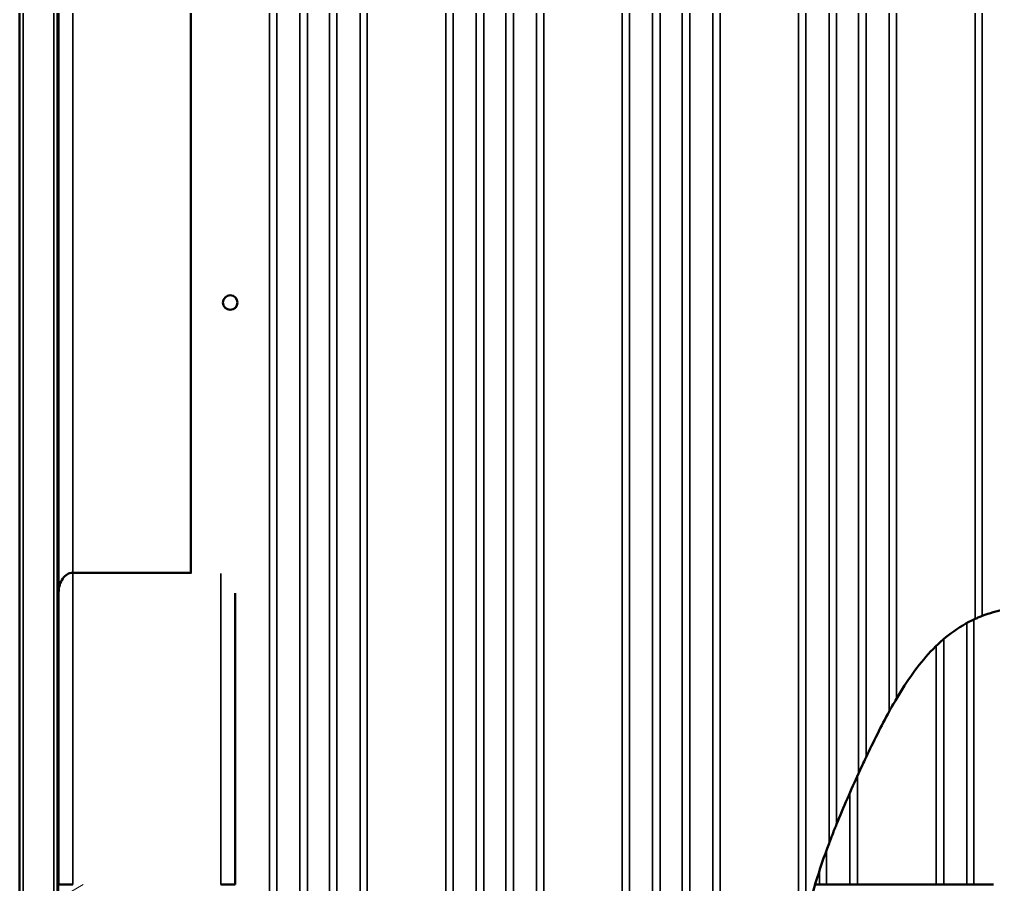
# Model space of a CAD drawing. Header units: millimetres. Extents: x 0 to 25230, y 0 to 17820.
# Drawn here: x 1719 to 2547, y 6743 to 7479 of the extents above; entities that cross this region are included whole.
import ezdxf

# ---------------------------------------------------------------- set-up
doc = ezdxf.new("R2010")
doc.units = ezdxf.units.MM
doc.header["$LTSCALE"] = 30
for name, color, linetype, lineweight in [('Видимые тонкие (ГОСТ)', 7, 'Continuous', 35), ('Видимый контур (ГОСТ)', 7, 'Continuous', 50), ('Штриховка (ГОСТ)', 7, 'Continuous', 18)]:
    doc.layers.add(name, color=color, linetype=linetype, lineweight=lineweight)

msp = doc.modelspace()

# ---------------------------------------------------------------- hatches: boundary and pattern name
at = {"layer": 'Штриховка (ГОСТ)'}
h = msp.add_hatch(dxfattribs=at)
h.set_pattern_fill('ANSI31', color=256, scale=762, angle=-14.9999778, style=0)
h.set_pattern_definition([(30, (0, 0), (-47.625, 82.4889), [])])
edge = h.paths.add_edge_path()
edge.add_ellipse((1890.3456, 6605.0684), major_axis=(12, 0), ratio=1, start_angle=270, end_angle=360)
edge.add_line((1902.3456, 6605.0684), (1902.3456, 6731.0684))
edge.add_ellipse((1890.3456, 6731.0684), major_axis=(0, 12), ratio=1, start_angle=270, end_angle=360)
edge.add_line((1890.3456, 6743.0684), (1764.3456, 6743.0684))
edge.add_ellipse((1764.3456, 6731.0684), major_axis=(-12, 0), ratio=1, start_angle=270, end_angle=360)
edge.add_line((1752.3456, 6731.0684), (1752.3456, 6605.0684))
edge.add_ellipse((1764.3456, 6605.0684), major_axis=(0, -12), ratio=1, start_angle=270, end_angle=360)
edge.add_line((1764.3456, 6593.0684), (1890.3456, 6593.0684))
edge = h.paths.add_edge_path(flags=0)
edge.add_line((1764.3456, 6737.0684), (1890.3456, 6737.0684))
edge.add_ellipse((1890.3456, 6731.0684), major_axis=(6, 0), ratio=1, start_angle=0, end_angle=90, ccw=False)
edge.add_line((1896.3456, 6731.0684), (1896.3456, 6605.0684))
edge.add_ellipse((1890.3456, 6605.0684), major_axis=(0, -6), ratio=1, start_angle=0, end_angle=90, ccw=False)
edge.add_line((1890.3456, 6599.0684), (1764.3456, 6599.0684))
edge.add_ellipse((1764.3456, 6605.0684), major_axis=(-6, 0), ratio=1, start_angle=0, end_angle=90, ccw=False)
edge.add_line((1758.3456, 6605.0684), (1758.3456, 6731.0684))
edge.add_ellipse((1764.3456, 6731.0684), major_axis=(0, 6), ratio=1, start_angle=0, end_angle=90, ccw=False)

# ---------------------------------------------------------------- linework, layer by layer
at = {"layer": 'Видимые тонкие (ГОСТ)'}
for p, q in [((1722.2318, 8453.0684), (1722.2318, 6668.0684)), ((1748.2285, 8453.0684), (1748.2285, 6668.0684)), ((1931.6338, 8415.5684), (1931.6338, 6668.0684)), ((1937.7966, 8415.5684), (1937.7966, 6668.0684)), ((1957.4453, 8415.5684), (1957.4453, 6668.0684)), ((1963.8473, 8415.5684), (1963.8473, 6668.0684)), ((1982.6321, 8415.5684), (1982.6321, 6668.0684)), ((1989.0342, 8415.5684), (1989.0342, 6668.0684)), ((2008.6829, 8415.5684), (2008.6829, 6668.0684)), ((2014.8456, 8415.5684), (2014.8456, 6668.0684)), ((2087.7966, 8415.5684), (2087.7966, 6668.0684)), ((2107.4453, 8415.5684), (2107.4453, 6668.0684)), ((2113.8473, 8415.5684), (2113.8473, 6668.0684)), ((2132.6321, 8415.5684), (2132.6321, 6668.0684)), ((2139.0342, 8415.5684), (2139.0342, 6668.0684)), ((2158.6829, 8415.5684), (2158.6829, 6668.0684)), ((2164.8456, 8415.5684), (2164.8456, 6668.0684)), ((2231.6338, 8415.5684), (2231.6338, 6668.0684)), ((2237.7966, 8415.5684), (2237.7966, 6668.0684)), ((2257.4453, 8415.5684), (2257.4453, 6668.0684)), ((2263.8473, 8415.5684), (2263.8473, 6668.0684)), ((2282.6321, 8415.5684), (2282.6321, 6668.0684)), ((2289.0342, 8415.5684), (2289.0342, 6668.0684)), ((2308.6828, 8415.5684), (2308.6828, 6668.0684)), ((2314.8456, 8415.5684), (2314.8456, 6668.0684)), ((2381.6338, 8415.5684), (2381.6338, 6668.0684)), ((2387.7966, 8415.5684), (2387.7966, 6711.345)), ((2407.4454, 8415.5684), (2407.4454, 6777.9163)), ((2413.8474, 8415.5684), (2413.8474, 6794.2742)), ((2432.6321, 8415.5684), (2432.6321, 6837.6367)), ((2439.0343, 6851.3876), (2439.0343, 8415.5684)), ((2458.6815, 8415.5684), (2458.6815, 6890.2726)), ((2464.8444, 8415.5684), (2464.8444, 6901.1269)), ((2531.6968, 8415.5684), (2531.6968, 6968.9785)), ((2537.8007, 8415.5684), (2537.8007, 6971.5384)), ((2081.6338, 8353.6067), (2081.6338, 6707.5302)), ((1764.3456, 7008.2335), (1764.3456, 8052.9034)), ((1764.3456, 7008.2335), (1764.3456, 6743.0684)), ((1890.3456, 7007.7085), (1890.3456, 6743.0684)), ((2530.6738, 6968.5061), (2530.6738, 6743.0684)), ((2524.6906, 6965.4766), (2524.6906, 6743.0684)), ((2505.0419, 6951.8834), (2505.0419, 6743.0684)), ((2498.4603, 6945.8771), (2498.4603, 6743.0684)), ((2431.6721, 6835.5353), (2431.6721, 6743.0684)), ((2425.0905, 6820.8371), (2425.0905, 6743.0684)), ((2405.4418, 6772.5235), (2405.4418, 6743.0684)), ((2399.4586, 6755.2964), (2399.4586, 6743.0684))]:
    msp.add_line(p, q, dxfattribs=at)
at = {"layer": 'Видимый контур (ГОСТ)'}
for p, q in [((1719.0456, 8452.854), (1719.0456, 6668.0684)), ((1751.2956, 8453.0684), (1751.2956, 6668.0684)), ((1751.8206, 8453.0684), (1751.8206, 6668.0684)), ((1752.3456, 6991.2629), (1752.3456, 8069.874)), ((1864.8456, 8053.4284), (1864.8456, 7007.7085)), ((1864.8456, 7008.2335), (1764.3456, 7008.2335)), ((1752.3456, 6991.2629), (1752.3456, 6743.0684)), ((1902.3456, 6990.7379), (1902.3456, 6743.0684)), ((1764.3456, 6743.0684), (1752.3456, 6743.0684)), ((1902.3456, 6743.0684), (1890.3456, 6743.0684)), ((2547.3456, 6743.0684), (2395.6487, 6743.0684))]:
    msp.add_line(p, q, dxfattribs=at)
msp.add_circle((1898.2588, 7238.0684), 6.1913, dxfattribs=at)
msp.add_ellipse((1764.3456, 6991.2629), major_axis=(0, 16.9706), ratio=0.70710678, start_param=0, end_param=1.57079633, dxfattribs=at)
for points in [[(2537.8007, 6971.5384), (2543.8986, 6973.8812), (2550.079, 6975.631), (2556.2947, 6976.8827)], [(2439.0343, 6851.3876), (2445.1007, 6864.1985), (2451.8931, 6877.9081), (2458.6815, 6890.2726)], [(2413.8474, 6794.2742), (2419.6822, 6808.6827), (2426.2897, 6823.7875), (2432.6321, 6837.6367)], [(2387.7966, 6711.345), (2392.1425, 6733.5095), (2399.005, 6755.5155), (2407.4454, 6777.9163)]]:
    msp.add_open_spline(points, degree=3, dxfattribs=at)
for points, knots in [([(2464.8444, 6901.1269), (2473.7944, 6916.3319), (2483.2032, 6929.8264), (2504.8196, 6952.8661), (2517.1586, 6962.3552), (2531.6968, 6968.9785)], [0.09883335, 0.09883335, 0.09883335, 0.09883335, 7.17016677, 7.17016677, 14.42836815, 14.42836815, 14.42836815, 14.42836815]), ([(2531.6968, 6968.9785), (2532.7774, 6969.4709), (2533.8602, 6969.9419), (2535.4591, 6970.6097), (2536.0179, 6970.837), (2536.9994, 6971.2281), (2537.4262, 6971.3945), (2537.8007, 6971.5384)], [0, 0, 0, 0, 0.47501507, 0.47501507, 0.75136109, 0.75136109, 1.00284505, 1.00284505, 1.00284505, 1.00284505]), ([(2458.6815, 6890.2726), (2459.3699, 6891.5265), (2460.2519, 6893.1196), (2462.3986, 6896.9227), (2463.6296, 6899.0631), (2464.8444, 6901.1269)], [0, 0, 0, 0, 0.67831832, 0.67831832, 1.43851377, 1.43851377, 1.43851377, 1.43851377]), ([(2432.6321, 6837.6367), (2433.9407, 6840.4943), (2435.3185, 6843.4717), (2437.5501, 6848.2458), (2438.3774, 6850.0004), (2439.0343, 6851.3876)], [0, 0, 0, 0, 1.25721787, 1.25721787, 2.18548395, 2.18548395, 2.18548395, 2.18548395]), ([(2407.4454, 6777.9163), (2408.6458, 6781.1024), (2410.4187, 6785.714), (2412.8958, 6791.9164), (2413.3714, 6793.0986), (2413.8474, 6794.2742)], [0, 0, 0, 0, 1.50278547, 1.50278547, 1.8540811, 1.8540811, 1.8540811, 1.8540811])]:
    msp.add_open_spline(points, degree=3, knots=knots, dxfattribs=at)

doc.saveas('drawing.dxf')
